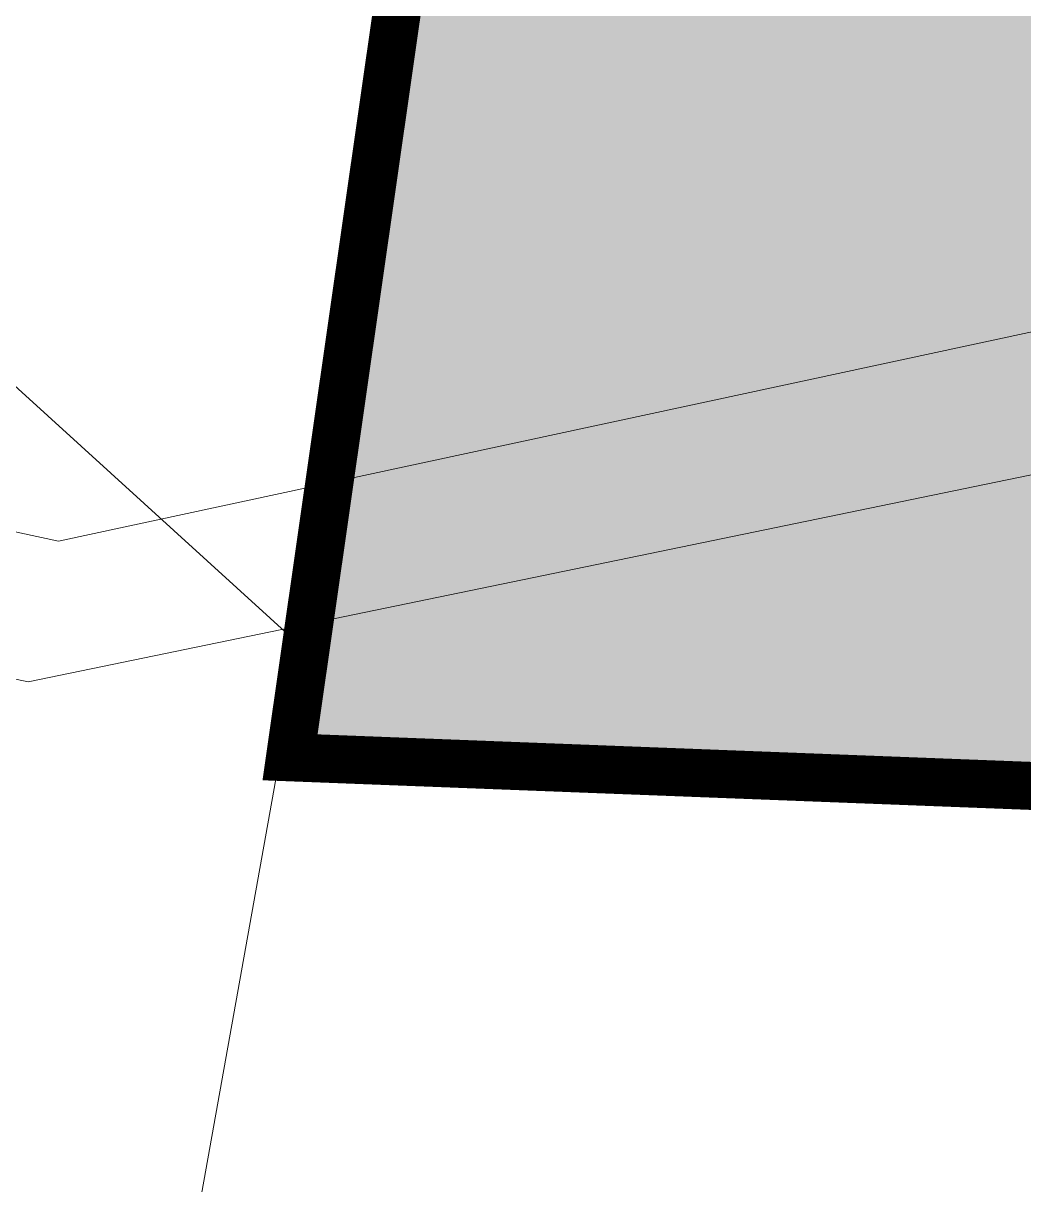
# Model space of a CAD drawing. Header units: inches. Extents: x 46944 to 1771531, y 9954 to 15548976.
# Drawn here: x 223485.98 to 223527.65, y 1547502.51 to 1547550.91 of the extents above; entities that cross this region are included whole.
import ezdxf

# ---------------------------------------------------------------- set-up
doc = ezdxf.new("R2010")
doc.units = ezdxf.units.IN
doc.header["$MEASUREMENT"] = 0
for name, color, linetype in [('AQUEDUCT', 1, 'Continuous'), ('CART TRACK', 30, 'Continuous'), ('SATGE-2', 160, 'Continuous')]:
    doc.layers.add(name, color=color, linetype=linetype)
doc.layers.add('SUBMERGENCE AREA', color=7, linetype='Continuous', lineweight=80, true_color=0x777c88)

msp = doc.modelspace()

# ---------------------------------------------------------------- hatches: boundary and pattern name
at = {"layer": 'SUBMERGENCE AREA', "lineweight": 5}
h = msp.add_hatch(dxfattribs=at)
h.set_pattern_fill('HONEY', color=256, scale=150)
h.paths.add_polyline_path([(223798.96408, 1548738.75582), (223915.40308, 1548879.11282), (223990.96308, 1548946.96612), (224000, 1548955.08133), (224000, 1548986.42783), (223886.343, 1548888.733), (223774.367, 1548769.562), (223725.409, 1548750.386), (223625.088, 1548739.998), (223570.26771, 1548700), (223728.88355, 1548700), (223769.17908, 1548713.62082)])
h.paths.add_polyline_path([(223648.53408, 1548651.94782), (223693.55408, 1548688.05782), (223728.88355, 1548700), (223570.26771, 1548700), (223567.2059, 1548697.76604), (223535.92673, 1548589.71916), (223575.1, 1548499.549), (223554.42051, 1548257.03248), (223520.20442, 1548191.4321), (223468.344, 1548097.982), (223445.14, 1548014.864), (223452.084, 1547825.566), (223451.39624, 1547741.98656), (223477.40095, 1547692.1737), (223503.44304, 1547603.34404), (223509.05781, 1547584.19203), (223501.59863, 1547551.81152), (223497.0877, 1547520.32298), (223569.62213, 1547517.52423), (223576.6436, 1547584.09246), (223565.56822, 1547649.9205), (223557.94205, 1547703.25489), (223555.19454, 1547788.56744), (223554.50545, 1547834.004), (223560.56054, 1547904.53704), (223572.8882, 1548007.85691), (223584.02129, 1548094.51653), (223586.19955, 1548111.47208), (223593.68719, 1548165.87746), (223610.02388, 1548206.68147), (223645.42005, 1548262.44698), (223692.38794, 1548307.3314), (223757.95112, 1548345.42849), (223780.55894, 1548361.78461), (223795.37112, 1548378.14079), (223810.18317, 1548404.62214), (223814.86061, 1548433.44008), (223814.86061, 1548453.69056), (223828.11356, 1548473.16215), (223834.71307, 1548488.61548), (223853.06022, 1548531.57691), (223929.65677, 1548659.49897), (223956.26009, 1548700), (223951.17151, 1548700), (223947.22317, 1548695.48082), (223920.61985, 1548654.97979), (223844.0233, 1548527.05773), (223819.07663, 1548468.64297), (223805.82368, 1548449.17138), (223805.82368, 1548428.9209), (223801.14625, 1548400.10296), (223786.3342, 1548373.62161), (223771.52201, 1548357.26543), (223763.46308, 1548351.98082), (223748.91419, 1548340.90931), (223683.35102, 1548302.81222), (223636.38313, 1548257.9278), (223600.98696, 1548202.16228), (223584.65027, 1548161.35828), (223577.16263, 1548106.9529), (223551.52362, 1547900.01786), (223546.15761, 1547828.79573), (223546.15761, 1547784.04826), (223549.37054, 1547695.48082), (223556.53129, 1547645.40131), (223567.60668, 1547579.57328), (223565.31655, 1547557.86137), (223549.96308, 1547559.48082), (223550.52832, 1547569.92634), (223536.02408, 1547673.25382), (223507.27408, 1547815.59082), (223486.58508, 1548037.76882), (223517.07435, 1548115.05613), (223581.10237, 1548219.60592), (223604.04258, 1548285.27905), (223612.35908, 1548351.60082), (223673.29108, 1548477.51482), (223669.68808, 1548501.47082), (223617.32108, 1548538.29982), (223598.85708, 1548580.24082)])
h.paths.add_polyline_path([(223609.85597, 1548299.24575), (223974.0863, 1548902.31942), (223914.33597, 1548938.40603), (223550.10564, 1548335.33236)], flags=9)
h.paths.add_polyline_path([(223729.90353, 1548944.75061), (224734.53518, 1548944.75061), (224734.53518, 1549037.88157), (223729.90353, 1549037.88157)], flags=9)
h.paths.add_polyline_path([(223674.66639, 1548260.83567), (224014.77903, 1548823.97652), (223930.61007, 1548874.81092), (223590.49743, 1548311.67007)], flags=9)

# ---------------------------------------------------------------- linework, layer by layer
at = {"layer": 'AQUEDUCT', "linetype": 'Continuous', "lineweight": 5}
for points in [[(223470, 1547550), (223497.5, 1547525), (223491.5, 1547491.5), (223456.5, 1547489.5)], [(223497.0877, 1547520.32298), (223641.80596, 1547514.739)]]:
    msp.add_lwpolyline(points, dxfattribs=at)
at = {"layer": 'CART TRACK', "linetype": 'Continuous', "lineweight": 5, "ltscale": 50}
for points in [[(223486.18593, 1547523.46467), (223357.18961, 1547551.26534), (223204.51733, 1547619.13089), (223135.85605, 1547674.00272), (223081.82561, 1547763.59827), (223060.87645, 1547845.57631), (223051.75603, 1547934.78049), (223033.01912, 1548008.52942), (223006.36785, 1548051.97664), (222961.66722, 1548106.65253), (222897.46347, 1548169.3722), (222793.17702, 1548269.71879)], [(223486.18593, 1547523.46467), (223357.18961, 1547551.26534), (223204.51733, 1547619.13089), (223135.85605, 1547674.00272), (223081.82561, 1547763.59827), (223060.87645, 1547845.57631), (223051.75603, 1547934.78049), (223033.01912, 1548008.52942), (223006.36785, 1548051.97664), (222961.66722, 1548106.65253), (222897.46347, 1548169.3722), (222793.17702, 1548269.71879)], [(223487.45, 1547529.33), (223359.06, 1547557), (223207.66, 1547624.3), (223140.44, 1547678.02), (223087.42, 1547765.94), (223066.8, 1547846.63), (223057.68, 1547935.83), (223038.61, 1548010.89), (223011.27, 1548055.46), (222966.1, 1548110.71), (222901.64, 1548173.68), (222884.99907, 1548189.69225)], [(223487.45, 1547529.33), (223359.06, 1547557), (223207.66, 1547624.3), (223140.44, 1547678.02), (223087.42, 1547765.94), (223066.8, 1547846.63), (223057.68, 1547935.83), (223038.61, 1548010.89), (223011.27, 1548055.46), (222966.1, 1548110.71), (222901.64, 1548173.68), (222884.99907, 1548189.69225)], [(223487.45, 1547529.33), (223549.81071, 1547542.73988), (223568.5, 1547541), (223614.28992, 1547540.16313), (223662.43438, 1547551.3292), (223687.36635, 1547560.77741), (223697.64274, 1547593.09051), (223725.75509, 1547681.23862), (223740.45997, 1547693.76944), (223766.8423, 1547709.75713), (223782.945, 1547803.6198), (223793.84674, 1547848.47597)], [(223487.45, 1547529.33), (223549.81071, 1547542.73988), (223568.5, 1547541), (223614.28992, 1547540.16313), (223662.43438, 1547551.3292), (223687.36635, 1547560.77741), (223697.64274, 1547593.09051), (223725.75509, 1547681.23862), (223740.45997, 1547693.76944), (223766.8423, 1547709.75713), (223782.945, 1547803.6198), (223793.84674, 1547848.47597)], [(223486.18593, 1547523.46467), (223550.17164, 1547536.68033), (223568.16663, 1547535.00509), (223614.92243, 1547534.15057), (223664.18316, 1547545.57553), (223692.20505, 1547556.1947), (223703.36056, 1547591.2721), (223730.95081, 1547677.78316), (223743.98332, 1547688.88886), (223772.29304, 1547706.04455), (223788.82384, 1547802.40263), (223799.46974, 1547846.20609)], [(223486.18593, 1547523.46467), (223550.17164, 1547536.68033), (223568.16663, 1547535.00509), (223614.92243, 1547534.15057), (223664.18316, 1547545.57553), (223692.20505, 1547556.1947), (223703.36056, 1547591.2721), (223730.95081, 1547677.78316), (223743.98332, 1547688.88886), (223772.29304, 1547706.04455), (223788.82384, 1547802.40263), (223799.46974, 1547846.20609)]]:
    msp.add_lwpolyline(points, dxfattribs=at)
at = {"layer": 'SATGE-2', "lineweight": 5, "const_width": 2}
msp.add_lwpolyline([(223554.42051, 1548257.03248), (223468.344, 1548097.982), (223445.14, 1548014.864), (223451.39624, 1547741.98656), (223477.40095, 1547692.1737), (223503.44304, 1547603.34404), (223509.05781, 1547584.19203), (223501.59863, 1547551.81152), (223497.0877, 1547520.32298), (223569.62213, 1547517.52423), (223576.6436, 1547584.09246), (223557.94205, 1547703.25489), (223555.19454, 1547788.56744), (223560.56054, 1547904.53704), (223572.8882, 1548007.85691), (223584.02129, 1548094.51653), (223593.68719, 1548165.87746), (223610.02388, 1548206.68147)], dxfattribs=at)

doc.saveas('drawing.dxf')
